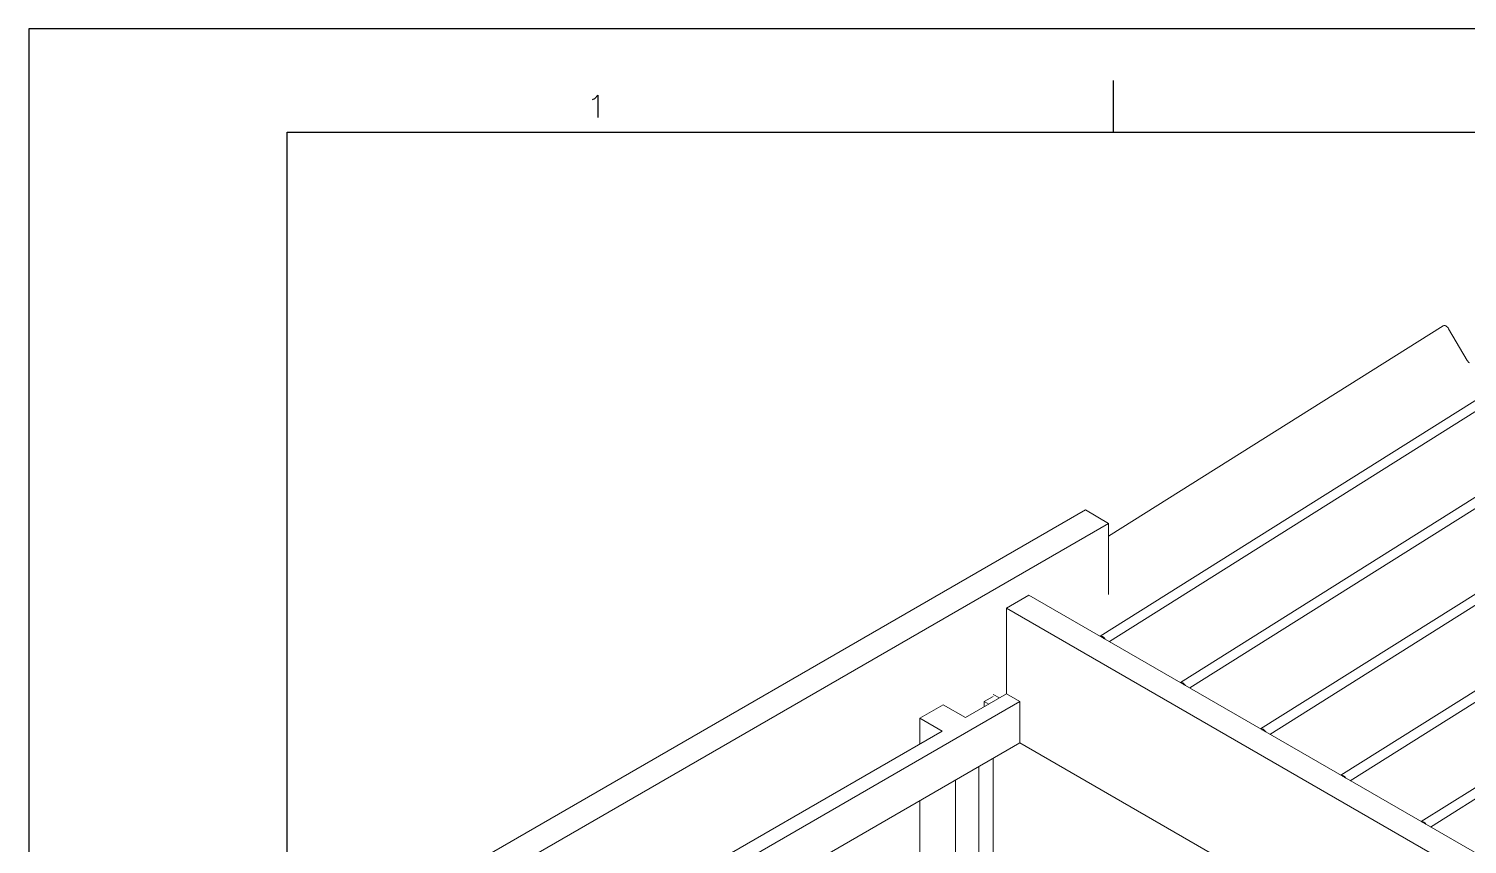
# Model space of a CAD drawing. Header units: millimetres. Extents: x -312439 to 477422, y -331570 to 212570.
# Drawn here: x 386310 to 393273, y 109965 to 113913 of the extents above; entities that cross this region are included whole.
import ezdxf

# ---------------------------------------------------------------- set-up
doc = ezdxf.new("R2010")
doc.units = ezdxf.units.MM
doc.layers.add('FORMATO A1', color=1, linetype='Continuous')

# ---------------------------------------------------------------- blocks, each defined once
blk = doc.blocks.new('A$C2D342850')
at = {"layer": 'FORMATO A1', "color": 1, "linetype": 'Continuous'}
for p, q in [((84100, 0), (0, 0)), ((0, 0), (0, -59400)), ((10500, -1000), (10500, -500))]:
    blk.add_line(p, q, dxfattribs=at)
at = {"layer": 'FORMATO A1', "color": 2, "linetype": 'Continuous'}
for p, q in [((2500, -1000), (83100, -1000)), ((2500, -58400), (2500, -1000))]:
    blk.add_line(p, q, dxfattribs=at)
at = {"layer": 'FORMATO A1', "color": 1, "linetype": 'Continuous'}
blk.add_lwpolyline([(5458.74, -684.69), (5479.36, -674.37), (5510.3, -643.44), (5510.3, -860)], dxfattribs=at)

msp = doc.modelspace()

# ---------------------------------------------------------------- linework, layer by layer
at = {"color": 0, "linetype": 'Continuous', "lineweight": 0, "extrusion": (0, 0.816497, 0.57735)}
for p, q in [((393156.625, 112475.299), (391537.297, 111456.868)), ((393183.145, 112459.805), (393273.033, 112306.731)), ((393545.318, 112260.76), (391495.58, 110971.635)), ((391540.809, 110945.522), (393581.438, 112228.918)), ((393934.027, 112036.339), (391884.288, 110747.214)), ((391929.517, 110721.101), (393970.146, 112004.497)), ((394322.735, 111811.918), (392272.996, 110522.793)), ((392318.226, 110496.68), (394358.855, 111780.076)), ((388373.289, 109821.417), (391424.699, 111583.149)), ((391424.699, 111583.149), (391537.297, 111518.141)), ((394711.443, 111587.498), (392661.705, 110298.373)), ((392706.934, 110272.26), (394747.563, 111555.655)), ((388485.886, 109756.408), (391537.297, 111518.141)), ((391537.297, 111518.141), (391537.297, 111173.838)), ((395100.151, 111363.077), (393050.413, 110073.952)), ((393095.642, 110047.839), (395136.271, 111331.235)), ((391151.417, 111170.338), (391043.15, 111107.83)), ((391151.417, 111170.338), (395607.682, 108597.512)), ((391043.15, 111107.83), (395499.415, 108535.004)), ((391043.15, 111107.83), (391043.15, 110692.777)), ((391504.532, 110967.374), (391503.78, 110966.901)), ((391893.24, 110742.953), (391892.488, 110742.48)), ((391108.11, 110655.272), (389018.559, 109448.87)), ((391043.15, 110692.777), (390843.939, 110577.762)), ((390934.883, 110655.272), (390978.19, 110680.275)), ((390934.883, 110630.269), (390934.883, 110655.272)), ((390956.537, 110642.771), (390934.883, 110655.272)), ((391008.505, 110672.775), (390978.19, 110690.277)), ((391108.11, 110655.272), (391043.15, 110692.777)), ((391108.11, 110455.247), (391108.11, 110655.272)), ((390623.075, 110575.262), (390735.672, 110640.27)), ((390623.075, 110575.262), (390623.075, 110450.246)), ((390731.341, 110512.754), (390623.075, 110575.262)), ((390843.939, 110577.762), (390735.672, 110640.27)), ((390731.341, 110512.754), (388953.599, 109486.374)), ((392281.949, 110518.532), (392281.196, 110518.059)), ((391108.11, 110455.247), (389191.786, 109348.857)), ((391108.11, 110455.247), (395253.039, 108062.171)), ((390978.19, 108052.443), (390978.19, 110380.237)), ((390908.899, 108092.448), (390908.899, 110340.232)), ((390796.302, 108422.49), (390796.302, 110275.224)), ((392670.657, 110294.111), (392669.905, 110293.638)), ((390623.075, 108522.502), (390623.075, 110175.212)), ((393059.365, 110069.691), (393058.613, 110069.217))]:
    msp.add_line(p, q, dxfattribs=at)
at = {"color": 0, "linetype": 'Continuous', "lineweight": 0}
for centre, major_axis, start_param, end_param in [((393170.366, 112453.451), (-13.741, 21.848), 4.65717314, 6.28318531), ((393283.386, 112311.879), (11.132, -17.701), 4.65717314, 5.49946618), ((391508.432, 110949.228), (-13.741, 21.848), 4.74642789, 6.20646214), ((391508.432, 110949.228), (-11.132, 17.701), 5.07312543, 5.87976459), ((391897.14, 110724.807), (-13.741, 21.848), 4.74642789, 6.20646214), ((391897.14, 110724.807), (-11.132, 17.701), 5.07312543, 5.87976459), ((392285.849, 110500.386), (-13.741, 21.848), 4.74642789, 6.20646214), ((392285.849, 110500.386), (-11.132, 17.701), 5.07312543, 5.87976459), ((392674.557, 110275.965), (-13.741, 21.848), 4.74642789, 6.20646214), ((392674.557, 110275.965), (-11.132, 17.701), 5.07312543, 5.87976459), ((393063.265, 110051.544), (-13.741, 21.848), 4.74642789, 6.20646214), ((393063.265, 110051.544), (-11.132, 17.701), 5.07312543, 5.87976459)]:
    msp.add_ellipse(centre, major_axis=major_axis, ratio=0.55101524, start_param=start_param, end_param=end_param, dxfattribs=at)
at = {"layer": 'FORMATO A1', "color": 2, "linetype": 'Continuous'}
msp.add_line((387560.008, 113412.941, 0), (427860.008, 113412.941, 0), dxfattribs=at)

# ---------------------------------------------------------------- block references
at = {"layer": 'FORMATO A1', "xscale": 0.5, "yscale": 0.5, "zscale": 0.5}
msp.add_blockref('A$C2D342850', (386310.008, 113912.941, 0), dxfattribs=at)

doc.saveas('drawing.dxf')
